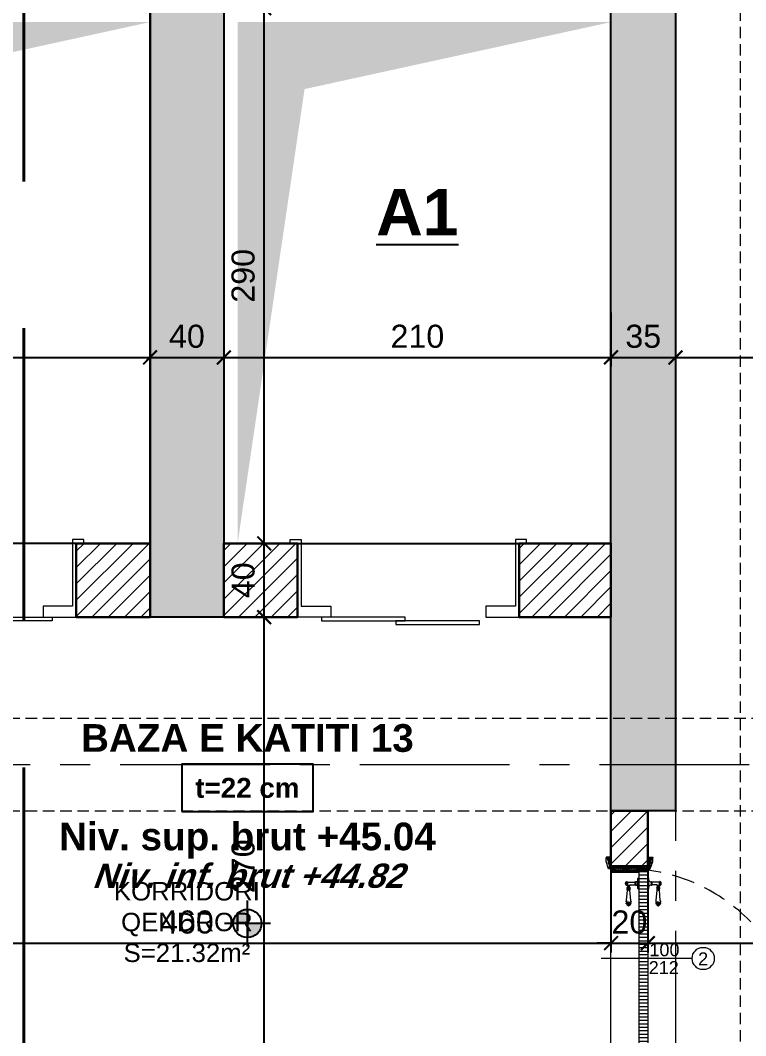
# Model space of a CAD drawing. Header units: centimetres. Extents: x 99002 to 104403, y -55119 to -48358.
# Drawn here: x 100804 to 101197, y -51419 to -50869 of the extents above; entities that cross this region are included whole.
import ezdxf
from ezdxf.enums import TextEntityAlignment as Align

# ---------------------------------------------------------------- set-up
doc = ezdxf.new("R2010")
doc.units = ezdxf.units.CM
doc.header["$LTSCALE"] = 50
doc.header["$MEASUREMENT"] = 0
for name, pattern in [('AXES', [2, 1.25, -0.25, 0.25, -0.25]), ('CACHE', [0.375, 0.25, -0.125]), ('CONTINU', [0]), ('DASHED2', [9.525, 6.35, -3.175])]:
    doc.linetypes.add(name, pattern=pattern)
doc.layers.get('0').update_dxf_attribs({"color": 8})
for name, color, linetype in [('AXES', 10, 'AXES'), ('BETON COUPE', 3, 'CONTINU'), ('BETON TRAME', 252, 'Continuous'), ('BORD', 5, 'Continuous'), ('COTE 50ème', 1, 'Continuous'), ('NIVEAU', 170, 'Continuous'), ('OMBRE', 253, 'Continuous'), ('TEXTE', 7, 'Continuous')]:
    doc.layers.add(name, color=color, linetype=linetype)
for name, color, linetype, lineweight in [('BETON CACHE', 4, 'CACHE', 5), ('BETON SUP TRAME', 4, 'CACHE', 5), ('CONSOLE ISOL.', 214, 'Continuous', 15), ('door', 44, 'Continuous', 5), ('MACONNERIE COUPE', 7, 'Continuous', 30), ('MACONNERIE HACHURE', 253, 'Continuous', 13)]:
    doc.layers.add(name, color=color, linetype=linetype, lineweight=lineweight)
doc.layers.add('DEMOL', color=7, linetype='Continuous', lineweight=60, true_color=0xb38600)
doc.layers.add('HORS GEL COTE', color=7, linetype='Continuous', lineweight=13, true_color=0x00661a)
doc.styles.add('Arial', font='arialbd.ttf', dxfattribs={"height": 12.5})
doc.styles.add('GENERATED_STYLE_1', font='arial.ttf')
doc.styles.add('RS_TEXT_1.50', font='arial.ttf', dxfattribs={"height": 12.5})
doc.styles.add('RS_TXT_50', font='arial.ttf', dxfattribs={"height": 12.5})
doc.styles.add('style2', font='arialbd.ttf', dxfattribs={"height": 20})
doc.dimstyles.new('RS_50CM_LINEAIRE', dxfattribs={"dimscale": 5, "dimtxt": 12.5, "dimasz": 1.5, "dimexe": 1, "dimexo": 2.5, "dimgap": 1, "dimtad": 1, "dimdec": 1, "dimrnd": 0.5, "dimdsep": 46, "dimtxsty": 'RS_TXT_50', "dimblk1": 'ARCHTICK', "dimblk2": 'ARCHTICK', "dimsah": 1, "dimcen": 2.5, "dimdle": 1, "dimclrt": 4, "dimadec": 0, "dimazin": 2, "dimtfac": 1, "dimtdec": 1, "dimtix": 1, "dimtmove": 2, "dimatfit": 3, "dimfxl": 1, "dimtolj": 1, "dimtzin": 0, "dimarcsym": 0})

# ---------------------------------------------------------------- blocks, each defined once
blk = doc.blocks.new('A$Cb79da119')
at = {"layer": 'AXES', "lineweight": 5, "ltscale": 1.3}
for p, q in [((35, 1580), (35, -1344.97)), ((3195, -410), (-1985, -410))]:
    blk.add_line(p, q, dxfattribs=at)
blk = doc.blocks.new('NIVEAU')
for p, q in [((0, 7.65), (0, -7.65)), ((7.65, 0), (-7.65, 0))]:
    blk.add_line(p, q)
at = {"const_width": 7.65}
for points in [[(0, 3.825, 0.4142136), (-3.825, 0)], [(0, -3.825, 0.4142136), (3.825, 0)]]:
    blk.add_lwpolyline(points, format="xyb", dxfattribs=at)
blk.add_circle((0, 0), 7.65)
blk = doc.blocks.new('_ArchTick')
at = {"color": 0, "linetype": 'ByBlock', "const_width": 0.15}
blk.add_lwpolyline([(-0.5, -0.5), (0.5, 0.5)], dxfattribs=at)
blk = doc.blocks.new('*D973')
at = {"layer": 'COTE 50ème', "color": 0, "lineweight": -2, "ltscale": 0.5, "transparency": 16777216}
for p, q in [((100664.34, -51030.07), (100664.34, -51056.59)), ((100874.34, -51038.13), (100874.34, -51056.59)), ((100659.34, -51051.59), (100879.34, -51051.59))]:
    blk.add_line(p, q, dxfattribs=at)
at = {"layer": 'Defpoints', "color": 0, "ltscale": 0.5, "transparency": 16777216}
for p in [(100664.34, -51017.57), (100874.34, -51025.63), (100874.34, -51051.59)]:
    blk.add_point(p, dxfattribs=at)
at = {"layer": 'COTE 50ème', "color": 0, "lineweight": -2, "ltscale": 0.5, "transparency": 16777216, "xscale": 7.5, "yscale": 7.5, "zscale": 7.5, "rotation": 180}
blk.add_blockref('_ArchTick', (100664.34, -51051.59), dxfattribs=at)
at = {"layer": 'COTE 50ème', "color": 0, "lineweight": -2, "ltscale": 0.5, "transparency": 16777216, "xscale": 7.5, "yscale": 7.5, "zscale": 7.5}
blk.add_blockref('_ArchTick', (100874.34, -51051.59), dxfattribs=at)
at = {"layer": 'COTE 50ème', "color": 4, "ltscale": 0.5, "transparency": 16777216, "insert": (100769.34, -51040.2), "char_height": 12.5, "attachment_point": 5, "style": 'RS_TXT_50'}
blk.add_mtext('\\A1;210', dxfattribs=at)
blk = doc.blocks.new('*D974')
at = {"layer": 'COTE 50ème', "color": 0, "lineweight": -2, "ltscale": 0.5, "transparency": 16777216}
for p, q in [((100874.34, -51038.13), (100874.34, -51056.59)), ((100914.34, -51038.13), (100914.34, -51056.59)), ((100869.34, -51051.59), (100919.34, -51051.59))]:
    blk.add_line(p, q, dxfattribs=at)
at = {"layer": 'Defpoints', "color": 0, "ltscale": 0.5, "transparency": 16777216}
for p in [(100874.34, -51025.63), (100914.34, -51025.63), (100914.34, -51051.59)]:
    blk.add_point(p, dxfattribs=at)
at = {"layer": 'COTE 50ème', "color": 0, "lineweight": -2, "ltscale": 0.5, "transparency": 16777216, "xscale": 7.5, "yscale": 7.5, "zscale": 7.5, "rotation": 180}
blk.add_blockref('_ArchTick', (100874.34, -51051.59), dxfattribs=at)
at = {"layer": 'COTE 50ème', "color": 0, "lineweight": -2, "ltscale": 0.5, "transparency": 16777216, "xscale": 7.5, "yscale": 7.5, "zscale": 7.5}
blk.add_blockref('_ArchTick', (100914.34, -51051.59), dxfattribs=at)
at = {"layer": 'COTE 50ème', "color": 4, "ltscale": 0.5, "transparency": 16777216, "insert": (100894.34, -51040.2), "char_height": 12.5, "attachment_point": 5, "style": 'RS_TXT_50'}
blk.add_mtext('\\A1;40', dxfattribs=at)
blk = doc.blocks.new('*D975')
at = {"layer": 'COTE 50ème', "color": 0, "lineweight": -2, "ltscale": 0.5, "transparency": 16777216}
for p, q in [((101124.34, -51027.18), (101124.34, -51056.59)), ((100914.34, -51038.13), (100914.34, -51056.59)), ((100909.34, -51051.59), (101129.34, -51051.59))]:
    blk.add_line(p, q, dxfattribs=at)
at = {"layer": 'Defpoints', "color": 0, "ltscale": 0.5, "transparency": 16777216}
for p in [(101124.34, -51014.68), (100914.34, -51025.63), (101124.34, -51051.59)]:
    blk.add_point(p, dxfattribs=at)
at = {"layer": 'COTE 50ème', "color": 0, "lineweight": -2, "ltscale": 0.5, "transparency": 16777216, "xscale": 7.5, "yscale": 7.5, "zscale": 7.5, "rotation": 180}
blk.add_blockref('_ArchTick', (100914.34, -51051.59), dxfattribs=at)
at = {"layer": 'COTE 50ème', "color": 0, "lineweight": -2, "ltscale": 0.5, "transparency": 16777216, "xscale": 7.5, "yscale": 7.5, "zscale": 7.5}
blk.add_blockref('_ArchTick', (101124.34, -51051.59), dxfattribs=at)
at = {"layer": 'COTE 50ème', "color": 4, "ltscale": 0.5, "transparency": 16777216, "insert": (101019.34, -51040.2), "char_height": 12.5, "attachment_point": 5, "style": 'RS_TXT_50'}
blk.add_mtext('\\A1;210', dxfattribs=at)
blk = doc.blocks.new('*D976')
at = {"layer": 'COTE 50ème', "color": 0, "lineweight": -2, "ltscale": 0.5, "transparency": 16777216}
for p, q in [((101124.34, -51027.18), (101124.34, -51056.59)), ((101159.34, -51027.18), (101159.34, -51056.59)), ((101119.34, -51051.59), (101164.34, -51051.59))]:
    blk.add_line(p, q, dxfattribs=at)
at = {"layer": 'Defpoints', "color": 0, "ltscale": 0.5, "transparency": 16777216}
for p in [(101124.34, -51014.68), (101159.34, -51014.68), (101159.34, -51051.59)]:
    blk.add_point(p, dxfattribs=at)
at = {"layer": 'COTE 50ème', "color": 0, "lineweight": -2, "ltscale": 0.5, "transparency": 16777216, "xscale": 7.5, "yscale": 7.5, "zscale": 7.5, "rotation": 180}
blk.add_blockref('_ArchTick', (101124.34, -51051.59), dxfattribs=at)
at = {"layer": 'COTE 50ème', "color": 0, "lineweight": -2, "ltscale": 0.5, "transparency": 16777216, "xscale": 7.5, "yscale": 7.5, "zscale": 7.5}
blk.add_blockref('_ArchTick', (101159.34, -51051.59), dxfattribs=at)
at = {"layer": 'COTE 50ème', "color": 4, "ltscale": 0.5, "transparency": 16777216, "insert": (101141.84, -51040.2), "char_height": 12.5, "attachment_point": 5, "style": 'RS_TXT_50'}
blk.add_mtext('\\A1;35', dxfattribs=at)
blk = doc.blocks.new('*D977')
at = {"layer": 'COTE 50ème', "color": 0, "lineweight": -2, "ltscale": 0.5, "transparency": 16777216}
for p, q in [((101159.34, -51027.18), (101159.34, -51056.59)), ((101289.34, -51035.81), (101289.34, -51056.59)), ((101154.34, -51051.59), (101294.34, -51051.59))]:
    blk.add_line(p, q, dxfattribs=at)
at = {"layer": 'Defpoints', "color": 0, "ltscale": 0.5, "transparency": 16777216}
for p in [(101159.34, -51014.68), (101289.34, -51023.31), (101289.34, -51051.59)]:
    blk.add_point(p, dxfattribs=at)
at = {"layer": 'COTE 50ème', "color": 0, "lineweight": -2, "ltscale": 0.5, "transparency": 16777216, "xscale": 7.5, "yscale": 7.5, "zscale": 7.5, "rotation": 180}
blk.add_blockref('_ArchTick', (101159.34, -51051.59), dxfattribs=at)
at = {"layer": 'COTE 50ème', "color": 0, "lineweight": -2, "ltscale": 0.5, "transparency": 16777216, "xscale": 7.5, "yscale": 7.5, "zscale": 7.5}
blk.add_blockref('_ArchTick', (101289.34, -51051.59), dxfattribs=at)
at = {"layer": 'COTE 50ème', "color": 4, "ltscale": 0.5, "transparency": 16777216, "insert": (101224.34, -51040.2), "char_height": 12.5, "attachment_point": 5, "style": 'RS_TXT_50'}
blk.add_mtext('\\A1;130', dxfattribs=at)
blk = doc.blocks.new('*D990')
at = {"layer": 'COTE 50ème', "color": 0, "lineweight": -2, "ltscale": 0.5, "transparency": 16777216}
for p, q in [((100664.34, -51324.86), (100664.34, -51374.04)), ((101124.34, -51324.86), (101124.34, -51374.04)), ((100659.34, -51369.04), (101129.34, -51369.04))]:
    blk.add_line(p, q, dxfattribs=at)
at = {"layer": 'Defpoints', "color": 0, "ltscale": 0.5, "transparency": 16777216}
for p in [(100664.34, -51312.36), (101124.34, -51312.36), (101124.34, -51369.04)]:
    blk.add_point(p, dxfattribs=at)
at = {"layer": 'COTE 50ème', "color": 0, "lineweight": -2, "ltscale": 0.5, "transparency": 16777216, "xscale": 7.5, "yscale": 7.5, "zscale": 7.5, "rotation": 180}
blk.add_blockref('_ArchTick', (100664.34, -51369.04), dxfattribs=at)
at = {"layer": 'COTE 50ème', "color": 0, "lineweight": -2, "ltscale": 0.5, "transparency": 16777216, "xscale": 7.5, "yscale": 7.5, "zscale": 7.5}
blk.add_blockref('_ArchTick', (101124.34, -51369.04), dxfattribs=at)
at = {"layer": 'COTE 50ème', "color": 4, "ltscale": 0.5, "transparency": 16777216, "insert": (100894.34, -51357.66), "char_height": 12.5, "attachment_point": 5, "style": 'RS_TXT_50'}
blk.add_mtext('\\A1;460', dxfattribs=at)
blk = doc.blocks.new('*D991')
at = {"layer": 'COTE 50ème', "color": 0, "lineweight": -2, "ltscale": 0.5, "transparency": 16777216}
for p, q in [((101124.34, -51324.86), (101124.34, -51374.04)), ((101144.34, -51324.86), (101144.34, -51374.04)), ((101124.34, -51369.04), (101116.84, -51369.04)), ((101124.34, -51369.04), (101144.34, -51369.04)), ((101144.34, -51369.04), (101151.84, -51369.04))]:
    blk.add_line(p, q, dxfattribs=at)
at = {"layer": 'Defpoints', "color": 0, "ltscale": 0.5, "transparency": 16777216}
for p in [(101124.34, -51312.36), (101144.34, -51312.36), (101144.34, -51369.04)]:
    blk.add_point(p, dxfattribs=at)
at = {"layer": 'COTE 50ème', "color": 0, "lineweight": -2, "ltscale": 0.5, "transparency": 16777216, "xscale": 7.5, "yscale": 7.5, "zscale": 7.5}
blk.add_blockref('_ArchTick', (101124.34, -51369.04), dxfattribs=at)
at = {"layer": 'COTE 50ème', "color": 0, "lineweight": -2, "ltscale": 0.5, "transparency": 16777216, "xscale": 7.5, "yscale": 7.5, "zscale": 7.5, "rotation": 180}
blk.add_blockref('_ArchTick', (101144.34, -51369.04), dxfattribs=at)
at = {"layer": 'COTE 50ème', "color": 4, "ltscale": 0.5, "transparency": 16777216, "insert": (101134.34, -51357.66), "char_height": 12.5, "attachment_point": 5, "style": 'RS_TXT_50'}
blk.add_mtext('\\A1;20', dxfattribs=at)
blk = doc.blocks.new('*D992')
at = {"layer": 'COTE 50ème', "color": 0, "lineweight": -2, "ltscale": 0.5, "transparency": 16777216}
for p, q in [((101144.34, -51324.86), (101144.34, -51374.04)), ((101289.34, -51329.86), (101289.34, -51374.04)), ((101139.34, -51369.04), (101294.34, -51369.04))]:
    blk.add_line(p, q, dxfattribs=at)
at = {"layer": 'Defpoints', "color": 0, "ltscale": 0.5, "transparency": 16777216}
for p in [(101144.34, -51312.36), (101289.34, -51317.36), (101289.34, -51369.04)]:
    blk.add_point(p, dxfattribs=at)
at = {"layer": 'COTE 50ème', "color": 0, "lineweight": -2, "ltscale": 0.5, "transparency": 16777216, "xscale": 7.5, "yscale": 7.5, "zscale": 7.5, "rotation": 180}
blk.add_blockref('_ArchTick', (101144.34, -51369.04), dxfattribs=at)
at = {"layer": 'COTE 50ème', "color": 0, "lineweight": -2, "ltscale": 0.5, "transparency": 16777216, "xscale": 7.5, "yscale": 7.5, "zscale": 7.5}
blk.add_blockref('_ArchTick', (101289.34, -51369.04), dxfattribs=at)
at = {"layer": 'COTE 50ème', "color": 4, "ltscale": 0.5, "transparency": 16777216, "insert": (101216.84, -51357.66), "char_height": 12.5, "attachment_point": 5, "style": 'RS_TXT_50'}
blk.add_mtext('\\A1;145', dxfattribs=at)
blk = doc.blocks.new('door900')
at = {"color": 0}
for p, q in [((-9.3, 67.7), (9.3, 67.7)), ((9.3, 65.2), (-9.3, 65.2)), ((-6.8, 71.5), (-6.8, 70.2)), ((-5.5, 71.5), (-6.8, 71.5)), ((-6.8, 70.2), (6.8, 70.2)), ((-6.8, 62.7), (-6.8, 24)), ((-6.8, 62.7), (6.8, 62.7)), ((-5.5, 71.5), (5.5, 71.5)), ((5.5, 71.5), (6.8, 71.5)), ((6.8, 71.5), (6.8, 70.2)), ((8.7, 62.7), (6.8, 62.7)), ((10.5, 56.8), (10.5, 62.5)), ((10.5, 56.8), (10.5, 51.1)), ((12.7, 56.8), (12.7, 62.5)), ((12.7, 56.8), (12.7, 51.1)), ((22.5, 63.8), (22.5, 49.8)), ((26.5, 56.8), (26.5, 63.8)), ((26.5, 63.8), (29.1, 63.8)), ((26.5, 63.8), (29.1, 63.8)), ((26.5, 56.8), (26.5, 49.8)), ((29.1, 63.8), (29.1, 62.8)), ((29.1, 62.8), (29.1, 56.8)), ((29.1, 50.8), (29.1, 56.8)), ((31.1, 62.8), (31.1, 56.8)), ((31.1, 50.8), (31.1, 56.8)), ((34.1, 56.8), (34.1, 62.8)), ((34.1, 62.8), (34.1, 56.8)), ((34.1, 50.8), (34.1, 56.8)), ((34.1, 56.8), (34.1, 50.8)), ((92.8, 68.1), (36.2, 62.8)), ((36.2, 56.8), (36.2, 62.8)), ((36.2, 56.8), (36.2, 50.8)), ((101.2, 67.3), (103.2, 68)), ((101.2, 56.8), (101.2, 67.3)), ((101.2, 56.8), (101.2, 46.3)), ((103.2, 68), (103.2, 67.7)), ((103.2, 56.8), (103.2, 68)), ((103.2, 56.8), (103.2, 46.3)), ((106.5, 68), (105.5, 67.3)), ((105.5, 56.8), (105.5, 67.3)), ((105.5, 56.8), (105.5, 46.3)), ((106.5, 56.8), (106.5, 68)), ((106.5, 56.8), (106.5, 45.7)), ((110.7, 68), (111.8, 67.3)), ((110.7, 56.8), (110.7, 68)), ((110.7, 56.8), (110.7, 45.7)), ((111.8, 56.8), (111.8, 67.3)), ((111.8, 66.2), (113.3, 66.2)), ((111.8, 56.8), (111.8, 46.3)), ((113.3, 56.8), (113.3, 66.2)), ((113.3, 56.8), (113.3, 47.5)), ((120.5, 56.8), (120.5, 58.6)), ((120.5, 56.8), (120.5, 55)), ((-30, 3), (-30, 0)), ((30, 0), (-30, 0)), ((27, 6), (-27, 6)), ((-8.3, 22.3), (8.3, 22.3)), ((-8.3, 18.3), (8.3, 18.3)), ((6.8, 49.1), (6.8, 24)), ((8.7, 50.9), (8.7, 50.9)), ((26.5, 49.8), (29.1, 49.8)), ((26.5, 49.8), (29.1, 49.8)), ((29.1, 50.8), (29.1, 49.8)), ((29.1, 49.8), (29.1, 49.8)), ((30, 3), (30, 0)), ((92.8, 45.5), (36.2, 50.8)), ((101.2, 46.3), (103.2, 45.7)), ((103.2, 45.9), (103.2, 45.7)), ((106.5, 45.7), (105.5, 46.3)), ((110.7, 45.7), (111.8, 46.3)), ((111.8, 47.5), (113.3, 47.5))]:
    blk.add_line(p, q, dxfattribs=at)
for centre, radius, start, end in [((-9.3, 66.5), 1.25, 90, 270), ((-6.8, 67.7), 2.51, 90.115, 179.885), ((-6.8, 65.2), 2.51, 180.115, 269.885), ((0, 64), 9.29, 53.4104, 126.5896), ((6.8, 67.7), 2.51, 0.115, 89.885), ((6.8, 65.2), 2.51, 270.115, 359.885), ((8.6, 64.9), 2.15, 272.7029, 297.6142), ((9.3, 66.5), 1.25, 270, 90), ((10, 62.5), 0.561, 3.7097, 127.9634), ((11.6, 62.5), 1.1, 0.0106, 179.9894), ((16.7, 70.5), 8.83, 243.5466, 311.3694), ((24.5, 63.7), 2.01, 4.1469, 175.8531), ((30.1, 62.8), 1.03, 0, 180.0014), ((32.6, 62.8), 1.48, 0, 180), ((35.2, 62.8), 1.03, 0, 180), ((32.6, 62.8), 1.48, 1.563306237032948e-10, 2.08440831604393e-10), ((93.1, 72.5), 4.4, 266.3976, 315.6468), ((98.3, 67.4), 2.89, 358.3861, 135.6468), ((104.3, 67.6), 1.15, 170.914, 348.1019), ((108.6, 68), 2.1, 0, 180), ((115.5, 62.5), 2.84, 13.4568, 140.4953), ((127.9, 65.2), 9.88, 191.9991, 221.6757), ((127.9, 48.5), 9.88, 138.3243, 168.0009), ((120.5, 56.8), 1.79, 0, 90), ((120.5, 56.8), 1.79, 270, 0), ((-27, 3), 3, 90, 180), ((-6.8, 6), 6, 130.5908, 180), ((-16.6, 16.6), 8.41, 314.3689, 12.0705), ((-8.3, 20.3), 2, 90, 270), ((-8.5, 24), 1.71, 275.059, 359.7825), ((8.7, 49), 1.91, 88.7426, 178.1515), ((8.5, 24), 1.71, 180.2175, 264.941), ((16.6, 16.6), 8.41, 167.9295, 225.6311), ((8.3, 20.3), 2, 270, 90), ((8.6, 48.8), 2.15, 62.3858, 87.2971), ((10, 51.1), 0.561, 232.0366, 356.2903), ((11.6, 51.1), 1.1, 180.0106, 359.9894), ((6.8, 6), 6, 0, 49.4092), ((16.7, 43.2), 8.83, 48.6306, 116.4534), ((24.5, 50), 2.01, 184.1469, 355.8531), ((27, 3), 3, 0, 90), ((30.1, 50.8), 1.03, 179.9972, 0), ((32.6, 50.8), 1.48, 180, 0), ((35.2, 50.8), 1.03, 180, 0), ((93.1, 41.1), 4.4, 44.3532, 93.6024), ((98.3, 46.2), 2.89, 224.3532, 1.6139), ((104.3, 46.1), 1.15, 11.8981, 189.086), ((108.6, 45.7), 2.1, 180, 0), ((115.5, 51.2), 2.84, 219.5047, 346.5432)]:
    blk.add_arc(centre, radius, start, end, dxfattribs=at)
blk = doc.blocks.new('*D1123')
at = {"layer": 'COTE 50ème', "color": 0, "lineweight": -2, "ltscale": 0.5, "transparency": 16777216}
for p, q in [((100936.24, -51467.36), (100936.24, -51187.36)), ((100926.94, -51192.36), (100941.24, -51192.36)), ((100926.94, -51462.36), (100941.24, -51462.36))]:
    blk.add_line(p, q, dxfattribs=at)
at = {"layer": 'Defpoints', "color": 0, "ltscale": 0.5, "transparency": 16777216}
for p in [(100914.44, -51192.36), (100936.24, -51192.36), (100914.44, -51462.36)]:
    blk.add_point(p, dxfattribs=at)
at = {"layer": 'COTE 50ème', "color": 0, "lineweight": -2, "ltscale": 0.5, "transparency": 16777216, "xscale": 7.5, "yscale": 7.5, "zscale": 7.5}
for p, rotation in [((100936.24, -51192.36), 90), ((100936.24, -51462.36), 270)]:
    blk.add_blockref('_ArchTick', p, dxfattribs=dict(at, rotation=rotation))
at = {"layer": 'COTE 50ème', "color": 4, "ltscale": 0.5, "transparency": 16777216, "insert": (100924.86, -51327.36), "char_height": 12.5, "attachment_point": 5, "rotation": 90, "style": 'RS_TXT_50'}
blk.add_mtext('\\A1;270', dxfattribs=at)
blk = doc.blocks.new('*D1124')
at = {"layer": 'COTE 50ème', "color": 0, "lineweight": -2, "ltscale": 0.5, "transparency": 16777216}
for p, q in [((100936.24, -51197.36), (100936.24, -51147.36)), ((100926.84, -51152.36), (100941.24, -51152.36)), ((100926.94, -51192.36), (100941.24, -51192.36))]:
    blk.add_line(p, q, dxfattribs=at)
at = {"layer": 'Defpoints', "color": 0, "ltscale": 0.5, "transparency": 16777216}
for p in [(100914.34, -51152.36), (100936.24, -51152.36), (100914.44, -51192.36)]:
    blk.add_point(p, dxfattribs=at)
at = {"layer": 'COTE 50ème', "color": 0, "lineweight": -2, "ltscale": 0.5, "transparency": 16777216, "xscale": 7.5, "yscale": 7.5, "zscale": 7.5}
for p, rotation in [((100936.24, -51152.36), 90), ((100936.24, -51192.36), 270)]:
    blk.add_blockref('_ArchTick', p, dxfattribs=dict(at, rotation=rotation))
at = {"layer": 'COTE 50ème', "color": 4, "ltscale": 0.5, "transparency": 16777216, "insert": (100924.86, -51172.36), "char_height": 12.5, "attachment_point": 5, "rotation": 90, "style": 'RS_TXT_50'}
blk.add_mtext('\\A1;40', dxfattribs=at)
blk = doc.blocks.new('*D1125')
at = {"layer": 'COTE 50ème', "color": 0, "lineweight": -2, "ltscale": 0.5, "transparency": 16777216}
for p, q in [((100936.24, -51157.36), (100936.24, -50857.36)), ((100928.58, -50862.36), (100941.24, -50862.36)), ((100926.84, -51152.36), (100941.24, -51152.36))]:
    blk.add_line(p, q, dxfattribs=at)
at = {"layer": 'Defpoints', "color": 0, "ltscale": 0.5, "transparency": 16777216}
for p in [(100916.08, -50862.36), (100936.24, -50862.36), (100914.34, -51152.36)]:
    blk.add_point(p, dxfattribs=at)
at = {"layer": 'COTE 50ème', "color": 0, "lineweight": -2, "ltscale": 0.5, "transparency": 16777216, "xscale": 7.5, "yscale": 7.5, "zscale": 7.5}
for p, rotation in [((100936.24, -50862.36), 90), ((100936.24, -51152.36), 270)]:
    blk.add_blockref('_ArchTick', p, dxfattribs=dict(at, rotation=rotation))
at = {"layer": 'COTE 50ème', "color": 4, "ltscale": 0.5, "transparency": 16777216, "insert": (100924.86, -51007.36), "char_height": 12.5, "attachment_point": 5, "rotation": 90, "style": 'RS_TXT_50'}
blk.add_mtext('\\A1;290', dxfattribs=at)

msp = doc.modelspace()

# ---------------------------------------------------------------- hatches: boundary and pattern name
at = {"layer": 'BETON TRAME', "transparency": 33554559}
h = msp.add_hatch(color=256, dxfattribs=at)
h.dxf.hatch_style = 1
h.paths.add_polyline_path([(100664.34, -51297.36), (100629.34, -51297.36), (100629.34, -50647.36), (100664.34, -50647.36), (100664.34, -50822.36), (101124.34, -50822.36), (101124.34, -50647.36), (101159.34, -50647.36), (101159.34, -51297.36), (101124.34, -51297.36), (101124.34, -50862.36), (100914.34, -50862.36), (100914.34, -51192.36), (100874.34, -51192.36), (100874.34, -50862.36), (100664.34, -50862.36)])
h.paths.add_polyline_path([(101859.34, -50647.36), (101859.34, -50697.36), (101994.34, -50697.36), (101994.34, -50647.36)])
h.paths.add_polyline_path([(99794.34, -50647.36), (99794.34, -50697.36), (99929.34, -50697.36), (99929.34, -50647.36)])
h.paths.add_polyline_path([(99794.34, -51247.36), (99794.34, -51297.36), (99929.34, -51297.36), (99929.34, -51247.36)])
h.paths.add_polyline_path([(101859.34, -51247.36), (101859.34, -51297.36), (101994.34, -51297.36), (101994.34, -51247.36)])
h.paths.add_polyline_path([(101859.34, -51987.36), (101859.34, -52037.36), (101994.34, -52037.36), (101994.34, -51987.36)])
h.paths.add_polyline_path([(99929.34, -52037.36), (99929.34, -51987.36), (99794.34, -51987.36), (99794.34, -52037.36)])
h.paths.add_polyline_path([(100624.34, -51987.36), (100624.34, -52037.36), (100734.34, -52037.36), (100734.34, -51987.36)])
h.paths.add_polyline_path([(101054.34, -51987.36), (101054.34, -52037.36), (101164.34, -52037.36), (101164.34, -51987.36)])
h.paths.add_polyline_path([(101029.34, -52037.36), (101054.34, -52037.36), (101054.34, -51532.36), (101029.34, -51532.36)])
h.paths.add_polyline_path([(100734.34, -52037.36), (100759.34, -52037.36), (100759.34, -51532.36), (100734.34, -51532.36)])
h.paths.add_polyline_path([(99924.34, -50332.36), (99924.34, -50357.36), (99794.34, -50357.36), (99794.34, -50332.36)])
h.paths.add_polyline_path([(100289.34, -50332.36), (100289.34, -50357.36), (100216.34, -50357.36), (100216.34, -50332.36)])
h.paths.add_polyline_path([(100589.34, -50332.36), (100589.34, -50357.36), (100459.34, -50357.36), (100459.34, -50332.36)])
h.paths.add_polyline_path([(101199.34, -50332.36), (101199.34, -50357.36), (101329.34, -50357.36), (101329.34, -50332.36)])
h.paths.add_polyline_path([(101499.34, -50332.36), (101499.34, -50357.36), (101572.34, -50357.36), (101572.34, -50332.36)])
h.paths.add_polyline_path([(101864.34, -50332.36), (101864.34, -50357.36), (101994.34, -50357.36), (101994.34, -50332.36)])
h.paths.add_polyline_path([(100564.34, -49972.36), (100664.34, -49972.36), (100664.34, -50022.36), (100564.34, -50022.36)])
h.paths.add_polyline_path([(101224.34, -49972.36), (101124.34, -49972.36), (101124.34, -50022.36), (101224.34, -50022.36)])
at = {"layer": 'door'}
h = msp.add_hatch(dxfattribs=at)
h.set_pattern_fill('ANSI31', color=256, scale=5, angle=990)
h.set_pattern_definition([(315, (55304.9703, 144477.2575), (0.4419417382, 0.4419417382), [])])
h.paths.add_polyline_path([(101124.34, -51327.36), (101124.34, -51330.51), (101139.52, -51330.51), (101139.52, -51329.25), (101144.34, -51329.25), (101144.34, -51327.36)])
edge = h.paths.add_edge_path()
edge.add_line((101122.46, -51323.61), (101122.46, -51324.03))
edge.add_line((101122.46, -51324.03), (101122.77, -51324.03))
edge.add_line((101122.77, -51324.03), (101122.77, -51325.79))
edge.add_line((101122.77, -51325.79), (101122.98, -51325.79))
edge.add_arc((101123.29, -51325.79), 0.314, 180, 270)
edge.add_line((101123.29, -51326.11), (101123.29, -51328.2))
edge.add_line((101123.29, -51328.2), (101123.5, -51328.2))
edge.add_arc((101123.82, -51328.2), 0.314, 180, 270)
edge.add_line((101123.82, -51328.51), (101123.82, -51328.72))
edge.add_line((101123.82, -51328.72), (101124.34, -51328.72))
edge.add_line((101124.34, -51328.72), (101124.34, -51322.36))
edge.add_line((101124.34, -51322.36), (101121.72, -51322.36))
edge.add_line((101121.72, -51322.36), (101121.72, -51322.77))
edge.add_line((101121.72, -51322.77), (101122.04, -51322.77))
edge.add_line((101122.04, -51322.77), (101122.04, -51323.19))
edge.add_arc((101122.04, -51323.61), 0.419, 0, 90, ccw=False)
edge = h.paths.add_edge_path()
edge.add_line((101146.23, -51323.61), (101146.23, -51324.03))
edge.add_line((101146.23, -51324.03), (101145.91, -51324.03))
edge.add_line((101145.91, -51324.03), (101145.91, -51325.79))
edge.add_line((101145.91, -51325.79), (101145.7, -51325.79))
edge.add_arc((101145.39, -51325.79), 0.314, 270, 360, ccw=False)
edge.add_line((101145.39, -51326.11), (101145.39, -51328.2))
edge.add_line((101145.39, -51328.2), (101145.18, -51328.2))
edge.add_arc((101144.87, -51328.2), 0.314, -90, 0, ccw=False)
edge.add_line((101144.87, -51328.51), (101144.87, -51328.72))
edge.add_line((101144.87, -51328.72), (101144.34, -51328.72))
edge.add_line((101144.34, -51328.72), (101144.34, -51322.36))
edge.add_line((101144.34, -51322.36), (101146.96, -51322.36))
edge.add_line((101146.96, -51322.36), (101146.96, -51322.77))
edge.add_line((101146.96, -51322.77), (101146.65, -51322.77))
edge.add_line((101146.65, -51322.77), (101146.65, -51323.19))
edge.add_arc((101146.65, -51323.61), 0.419, 90, 180)
h = msp.add_hatch(dxfattribs=at)
h.set_pattern_fill('ANSI31', color=256, scale=15, angle=495)
h.set_pattern_definition([(180, (99352.4027, -49031.4576), (-1e-15, -1.875), [])])
h.paths.add_polyline_path([(101139.58, -51425.27), (101139.58, -51329.46), (101144.29, -51329.46), (101144.29, -51425.27)])
at = {"layer": 'MACONNERIE HACHURE'}
h = msp.add_hatch(dxfattribs=at)
h.set_pattern_fill('ANSI31', color=256, scale=50, style=0)
h.set_pattern_definition([(45, (0, 5835.283), (-4.41941738, 4.41941738), [])])
h.paths.add_polyline_path([(101144.34, -51327.36), (101124.34, -51327.36), (101124.34, -51297.36), (101144.34, -51297.36)])
h.paths.add_polyline_path([(100644.34, -51327.36), (100664.34, -51327.36), (100664.34, -51297.36), (100644.34, -51297.36)])
h.paths.add_polyline_path([(101224.34, -50332.36), (101199.34, -50332.36), (101199.34, -50238.36), (101224.34, -50238.36)])
h.paths.add_polyline_path([(101224.34, -50357.36), (101199.34, -50357.36), (101199.34, -50513.36), (101147.34, -50513.36), (101147.34, -50535.36), (101159.34, -50535.36), (101159.34, -50525.36), (101284.34, -50525.36), (101284.34, -50513.36), (101224.34, -50513.36)])
h.paths.add_polyline_path([(100564.34, -50332.36), (100589.34, -50332.36), (100589.34, -50238.36), (100564.34, -50238.36)])
h.paths.add_polyline_path([(101329.34, -50332.36), (101499.34, -50332.36), (101499.34, -50357.36), (101329.34, -50357.36)])
h.paths.add_polyline_path([(101624.34, -49932.36), (101524.34, -49932.36), (101524.34, -49907.36), (101624.34, -49907.36)])
h.paths.add_polyline_path([(101284.34, -49932.36), (101344.34, -49932.36), (101344.34, -49907.36), (101259.34, -49907.36), (101259.34, -49972.36), (101224.34, -49972.36), (101224.34, -49997.36), (101284.34, -49997.36)])
h.paths.add_polyline_path([(101964.34, -50062.36), (101964.34, -49997.36), (101859.34, -49997.36), (101859.34, -49932.36), (101804.34, -49932.36), (101804.34, -49907.36), (101884.34, -49907.36), (101884.34, -49972.36), (101994.34, -49972.36), (101994.34, -50037.36), (102012.19, -50037.36), (102012.19, -50062.36)])
h.paths.add_polyline_path([(101994.34, -50332.36), (101969.34, -50332.36), (101969.34, -50299.36), (101994.34, -50299.36)])
h.paths.add_polyline_path([(100164.34, -49932.36), (100264.34, -49932.36), (100264.34, -49907.36), (100164.34, -49907.36)])
h.paths.add_polyline_path([(100504.34, -49932.36), (100444.34, -49932.36), (100444.34, -49907.36), (100529.34, -49907.36), (100529.34, -49972.36), (100564.34, -49972.36), (100564.34, -49997.36), (100504.34, -49997.36)])
h.paths.add_polyline_path([(99824.34, -50062.36), (99824.34, -49997.36), (99929.34, -49997.36), (99929.34, -49932.36), (99984.34, -49932.36), (99984.34, -49907.36), (99904.34, -49907.36), (99904.34, -49972.36), (99794.34, -49972.36), (99794.34, -50037.36), (99776.49, -50037.36), (99776.49, -50062.36)])
h.paths.add_polyline_path([(99794.34, -50332.36), (99819.34, -50332.36), (99819.34, -50299.36), (99794.34, -50299.36)])
h.paths.add_polyline_path([(100121.34, -50332.36), (100104.34, -50332.21), (100104.34, -50357.21), (100121.34, -50357.36)])
h.paths.add_polyline_path([(101667.34, -50332.36), (101684.34, -50332.21), (101684.34, -50357.21), (101667.34, -50357.36)])
h.paths.add_polyline_path([(101969.34, -50417.36), (101994.34, -50417.36), (101994.34, -50357.36), (101969.34, -50357.36)])
h.paths.add_polyline_path([(101499.34, -51305.36), (101509.34, -51305.36), (101509.34, -51317.36), (101469.34, -51317.36), (101469.34, -51305.36), (101479.34, -51305.36), (101479.34, -50987.36), (101309.34, -50987.36), (101309.34, -51305.36), (101387.35, -51305.36), (101387.35, -51317.36), (101289.34, -51317.36), (101289.34, -50957.36), (101859.34, -50957.36), (101859.34, -50912.36), (101884.34, -50912.36), (101884.34, -50962.36), (101994.34, -50962.36), (101994.34, -50982.36), (101884.34, -50982.36), (101884.34, -51032.36), (101859.34, -51032.36), (101859.34, -50987.36), (101499.34, -50987.36)])
h.paths.add_polyline_path([(100459.34, -50332.36), (100289.34, -50332.36), (100289.34, -50357.36), (100459.34, -50357.36)])
h.paths.add_polyline_path([(100164.34, -50363.36), (100164.34, -50358.36), (100216.34, -50358.36), (100216.34, -50357.36), (100221.34, -50357.36), (100221.34, -50363.36)])
h.paths.add_polyline_path([(100714.18, -51192.36), (100664.34, -51192.36), (100664.34, -51152.36), (100714.18, -51152.36)])
h.paths.add_polyline_path([(100874.34, -51192.36), (100834.34, -51192.36), (100834.34, -51152.36), (100874.34, -51152.36)])
h.paths.add_polyline_path([(100734.34, -51547.36), (100644.34, -51547.36), (100644.34, -51487.36), (100491.34, -51487.36), (100491.34, -51750.36), (100479.34, -51750.36), (100479.34, -51612.36), (100469.34, -51612.36), (100469.34, -51600.36), (100479.34, -51600.36), (100479.34, -51462.36), (100644.34, -51462.36), (100644.34, -51427.36), (100664.34, -51427.36), (100664.34, -51511.36), (100734.34, -51511.36), (100734.34, -51462.36), (100769.34, -51462.36), (100769.34, -51482.36), (100759.34, -51482.36), (100759.34, -51532.36), (100734.34, -51532.36), (100734.34, -51516.36), (100664.34, -51516.36), (100664.34, -51542.36), (100734.34, -51542.36)])
h.paths.add_polyline_path([(99929.34, -51940.47), (99904.34, -51940.47), (99904.34, -51987.36), (99929.34, -51987.36)])
h.paths.add_polyline_path([(100289.34, -51305.36), (100279.34, -51305.36), (100279.34, -51317.36), (100319.34, -51317.36), (100319.34, -51305.36), (100309.34, -51305.36), (100309.34, -50987.36), (100479.34, -50987.36), (100479.34, -51305.36), (100401.33, -51305.36), (100401.33, -51317.36), (100499.34, -51317.36), (100499.34, -50957.36), (99929.34, -50957.36), (99929.34, -50912.36), (99904.34, -50912.36), (99904.34, -50962.36), (99794.34, -50962.36), (99794.34, -50982.36), (99904.34, -50982.36), (99904.34, -51032.36), (99929.34, -51032.36), (99929.34, -50987.36), (100289.34, -50987.36)])
h.paths.add_polyline_path([(99819.34, -50417.36), (99794.34, -50417.36), (99794.34, -50357.36), (99819.34, -50357.36)])
h.paths.add_polyline_path([(100564.34, -50357.36), (100589.34, -50357.36), (100589.34, -50513.36), (100641.34, -50513.36), (100641.34, -50535.36), (100629.34, -50535.36), (100629.34, -50525.36), (100504.34, -50525.36), (100504.34, -50513.36), (100564.34, -50513.36)])
h.paths.add_polyline_path([(100589.34, -50162.36), (100589.34, -50142.36), (100639.34, -50142.36), (100639.34, -50022.36), (100664.34, -50022.36), (100664.34, -50137.36), (100681.84, -50137.36), (100681.84, -50162.36)])
h.paths.add_polyline_path([(99929.34, -51612.36), (99929.34, -51670.47), (99904.34, -51670.47), (99904.34, -51617.36), (99794.34, -51617.36), (99794.34, -51527.36), (99819.34, -51527.36), (99819.34, -51592.36), (100152.34, -51592.36), (100152.34, -51419.36), (100164.34, -51419.36), (100164.34, -51427.36), (100220.34, -51427.36), (100220.34, -51439.36), (100164.34, -51439.36), (100164.34, -51587.36), (100312.34, -51587.36), (100312.34, -51439.36), (100302.34, -51439.36), (100302.34, -51427.36), (100324.34, -51427.36), (100324.34, -51600.36), (100377.21, -51600.36), (100377.21, -51612.36)])
h.paths.add_polyline_path([(100164.34, -51285.36), (100164.34, -51305.36), (100187.34, -51305.36), (100187.34, -51317.36), (100164.34, -51317.36), (100164.34, -51327.36), (100152.34, -51327.36), (100152.34, -51297.36), (99929.34, -51297.36), (99929.34, -51285.36)])
h.paths.add_polyline_path([(100729.34, -50647.36), (100729.34, -50635.36), (100641.34, -50635.36), (100641.34, -50627.36), (100629.34, -50627.36), (100629.34, -50647.36)])
h.paths.add_polyline_path([(99819.34, -51297.36), (99794.34, -51297.36), (99794.34, -51347.36), (99819.34, -51347.36)])
h.paths.add_polyline_path([(99819.34, -50647.36), (99794.34, -50647.36), (99794.34, -50597.36), (99819.34, -50597.36)])
h.paths.add_polyline_path([(99929.34, -51247.36), (99904.34, -51247.36), (99904.34, -51192.47), (99929.34, -51192.47)], flags=17)
h.paths.add_polyline_path([(99929.34, -50697.36), (99904.34, -50697.36), (99904.34, -50752.25), (99929.34, -50752.25)])
h.paths.add_polyline_path([(101074.51, -51192.36), (101124.34, -51192.36), (101124.34, -51152.36), (101074.51, -51152.36)])
h.paths.add_polyline_path([(100914.34, -51192.36), (100954.34, -51192.36), (100954.34, -51152.36), (100914.34, -51152.36)])
h.paths.add_polyline_path([(100759.34, -52012.36), (100779.34, -52012.36), (100779.34, -52037.36), (100759.34, -52037.36)])
h.paths.add_polyline_path([(100444.34, -52012.36), (100444.34, -52037.36), (100624.34, -52037.36), (100624.34, -52012.36), (100491.34, -52012.36), (100491.34, -51842.36), (100479.34, -51842.36), (100479.34, -52012.36)])
h.paths.add_polyline_path([(101054.34, -51547.36), (101144.34, -51547.36), (101144.34, -51487.36), (101297.34, -51487.36), (101297.34, -51752.36), (101309.34, -51752.36), (101309.34, -51612.36), (101319.34, -51612.36), (101319.34, -51600.36), (101309.34, -51600.36), (101309.34, -51462.36), (101144.34, -51462.36), (101144.34, -51427.36), (101124.34, -51427.36), (101124.34, -51511.36), (101054.34, -51511.36), (101054.34, -51462.36), (100869.34, -51462.36), (100869.34, -51482.36), (101029.34, -51482.36), (101029.34, -51532.36), (101054.34, -51532.36), (101054.34, -51516.36), (101124.34, -51516.36), (101124.34, -51542.36), (101054.34, -51542.36)])
h.paths.add_polyline_path([(101859.34, -51940.47), (101884.34, -51940.47), (101884.34, -51987.36), (101859.34, -51987.36)])
h.paths.add_polyline_path([(100879.34, -50162.36), (100861.84, -50162.36), (100861.84, -50137.36), (100879.34, -50137.36), (100879.34, -49972.36), (100909.34, -49972.36), (100909.34, -50137.36), (100926.84, -50137.36), (100926.84, -50162.36), (100909.34, -50162.36), (100909.34, -50635.36), (100977.34, -50635.36), (100977.34, -50647.36), (100909.34, -50647.36), (100909.34, -50822.36), (100879.34, -50822.36), (100879.34, -50647.36), (100811.34, -50647.36), (100811.34, -50635.36), (100879.34, -50635.36)])
h.paths.add_polyline_path([(101199.34, -50162.36), (101199.34, -50142.36), (101149.34, -50142.36), (101149.34, -50022.36), (101124.34, -50022.36), (101124.34, -50137.36), (101106.84, -50137.36), (101106.84, -50162.36)])
h.paths.add_polyline_path([(99929.34, -52012.36), (99984.34, -52012.36), (99984.34, -52037.36), (99929.34, -52037.36)])
h.paths.add_polyline_path([(100164.34, -52012.36), (100164.34, -52037.36), (100264.34, -52037.36), (100264.34, -52012.36)])
h.paths.add_polyline_path([(100879.34, -52012.36), (101029.34, -52012.36), (101029.34, -52037.36), (100879.34, -52037.36)])
h.paths.add_polyline_path([(101164.34, -52012.36), (101297.34, -52012.36), (101297.34, -51842.36), (101309.34, -51842.36), (101309.34, -52012.36), (101859.34, -52012.36), (101859.34, -52037.36), (101164.34, -52037.36)])
h.paths.add_polyline_path([(101859.34, -51612.36), (101859.34, -51670.47), (101884.34, -51670.47), (101884.34, -51617.36), (101994.34, -51617.36), (101994.34, -51527.36), (101969.34, -51527.36), (101969.34, -51592.36), (101636.34, -51592.36), (101636.34, -51419.36), (101624.34, -51419.36), (101624.34, -51427.36), (101568.34, -51427.36), (101568.34, -51439.36), (101624.34, -51439.36), (101624.34, -51587.36), (101476.34, -51587.36), (101476.34, -51439.36), (101486.34, -51439.36), (101486.34, -51427.36), (101464.34, -51427.36), (101464.34, -51600.36), (101411.48, -51600.36), (101411.48, -51612.36)])
h.paths.add_polyline_path([(101624.34, -51285.36), (101624.34, -51305.36), (101601.34, -51305.36), (101601.34, -51317.36), (101624.34, -51317.36), (101624.34, -51327.36), (101636.34, -51327.36), (101636.34, -51297.36), (101859.34, -51297.36), (101859.34, -51285.36)])
h.paths.add_polyline_path([(101059.34, -50647.36), (101059.34, -50635.36), (101147.34, -50635.36), (101147.34, -50627.36), (101159.34, -50627.36), (101159.34, -50647.36)])
h.paths.add_polyline_path([(101969.34, -51297.36), (101994.34, -51297.36), (101994.34, -51347.36), (101969.34, -51347.36)])
h.paths.add_polyline_path([(101969.34, -50647.36), (101994.34, -50647.36), (101994.34, -50597.36), (101969.34, -50597.36)])
h.paths.add_polyline_path([(101859.34, -51247.36), (101884.34, -51247.36), (101884.34, -51192.47), (101859.34, -51192.47)], flags=17)
h.paths.add_polyline_path([(101859.34, -50697.36), (101884.34, -50697.36), (101884.34, -50752.25), (101859.34, -50752.25)])

# ---------------------------------------------------------------- linework, layer by layer
at = {"layer": 'BETON CACHE', "lineweight": 5, "ltscale": 0.5}
msp.add_lwpolyline([(101994.34, -51247.36), (99794.34, -51247.36), (99794.34, -51297.36), (101994.34, -51297.36)], close=True, dxfattribs=at)
at = {"layer": 'BETON COUPE'}
msp.add_lwpolyline([(100664.34, -51297.36), (100629.34, -51297.36), (100629.34, -50647.36), (100664.34, -50647.36), (100664.34, -50822.36), (101124.34, -50822.36), (101124.34, -50647.36), (101159.34, -50647.36), (101159.34, -51297.36), (101124.34, -51297.36), (101124.34, -50862.36), (100914.34, -50862.36), (100914.34, -51192.36), (100874.34, -51192.36), (100874.34, -50862.36), (100664.34, -50862.36)], close=True, dxfattribs=at)
at = {"layer": 'BETON SUP TRAME', "lineweight": 5, "ltscale": 0.5}
msp.add_lwpolyline([(101124.34, -49972.36), (101194.34, -49972.36), (101194.34, -52037.36), (101124.34, -52037.36)], close=True, dxfattribs=at)
at = {"layer": 'BORD'}
for points in [[(100874.34, -51152.36), (100664.34, -51152.36), (100664.34, -50862.36), (100874.34, -50862.36)], [(100914.34, -51152.36), (101124.34, -51152.36), (101124.34, -50862.36), (100914.34, -50862.36)]]:
    msp.add_lwpolyline(points, close=True, dxfattribs=at)
at = {"layer": 'CONSOLE ISOL.', "lineweight": 5, "ltscale": 0.5}
msp.add_lwpolyline([(101159.34, -50822.36), (100894.34, -50822.36), (100894.34, -49972.36), (101259.34, -49972.36), (101259.34, -49907.36), (101884.34, -49907.36), (101884.34, -49972.36), (101994.34, -49972.36), (101994.34, -50037.36), (102094.34, -50037.36), (102094.34, -50312.36), (101994.34, -50312.36), (101994.34, -51632.36), (102094.34, -51632.36), (102094.34, -51972.36), (101994.34, -51972.36), (101994.34, -52037.36), (101041.84, -52037.36), (101041.84, -51542.36), (101124.34, -51542.36), (101124.34, -51297.36), (101159.34, -51297.36)], close=True, dxfattribs=at)
at = {"layer": 'CONSOLE ISOL.'}
msp.add_lwpolyline([(101159.34, -50822.36), (100629.34, -50822.36), (100629.34, -51297.36), (100664.34, -51297.36), (100664.34, -51542.36), (100746.84, -51542.36), (100746.84, -52037.36), (101041.84, -52037.36), (101041.84, -51542.36), (101124.34, -51542.36), (101124.34, -51297.36), (101159.34, -51297.36)], close=True, dxfattribs=at)
at = {"layer": 'door'}
msp.add_line((101168.34, -51377.36), (101119.02, -51377.36), dxfattribs=at)
for points in [[(100834.34, -51192.36), (100834.34, -51152.36), (100838.34, -51152.36), (100838.34, -51150.36), (100832.34, -51150.36), (100832.34, -51186.36), (100816.34, -51186.36), (100816.34, -51192.36)], [(100954.34, -51192.36), (100954.34, -51152.36), (100950.34, -51152.36), (100950.34, -51150.36), (100956.34, -51150.36), (100956.34, -51186.36), (100972.34, -51186.36), (100972.34, -51192.36)], [(101056.51, -51186.36), (101056.51, -51192.36), (101074.51, -51192.36), (101074.51, -51152.36), (101078.51, -51152.36), (101078.51, -51150.36), (101072.51, -51150.36), (101072.51, -51186.36)], [(100821.34, -51194.36), (100776.01, -51194.36), (100776.01, -51192.36), (100821.34, -51192.36)], [(100967.34, -51194.36), (101012.68, -51194.36), (101012.68, -51192.36), (100967.34, -51192.36)], [(101007.68, -51196.36), (101053.01, -51196.36), (101053.01, -51194.36), (101007.68, -51194.36)]]:
    msp.add_lwpolyline(points, close=True, dxfattribs=at)
for points in [[(101122.46, -51323.61), (101122.46, -51324.03), (101122.77, -51324.03), (101122.77, -51325.79), (101122.98, -51325.79, 0.414214), (101123.29, -51326.11), (101123.29, -51328.2), (101123.5, -51328.2, 0.414214), (101123.82, -51328.51), (101123.82, -51328.72), (101124.34, -51328.72), (101124.34, -51322.36), (101121.72, -51322.36), (101121.72, -51322.77), (101122.04, -51322.77), (101122.04, -51323.19, -0.414214), (101122.46, -51323.61)], [(101146.23, -51323.61), (101146.23, -51324.03), (101145.91, -51324.03), (101145.91, -51325.79), (101145.7, -51325.79, -0.414214), (101145.39, -51326.11), (101145.39, -51328.2), (101145.18, -51328.2, -0.414214), (101144.87, -51328.51), (101144.87, -51328.72), (101144.34, -51328.72), (101144.34, -51322.36), (101146.96, -51322.36), (101146.96, -51322.77), (101146.65, -51322.77), (101146.65, -51323.19, 0.414214), (101146.23, -51323.61)]]:
    msp.add_lwpolyline(points, format="xyb", dxfattribs=at)
for points in [[(101123.82, -51328.72), (101123.08, -51328.72), (101121.72, -51324.87), (101121.72, -51322.77)], [(101144.87, -51328.72), (101145.6, -51328.72), (101146.96, -51324.87), (101146.96, -51322.77)], [(101124.34, -51327.36), (101124.34, -51330.51), (101139.52, -51330.51), (101139.52, -51329.25), (101144.34, -51329.25), (101144.34, -51327.36), (101124.34, -51327.36)], [(101139.58, -51425.27), (101139.58, -51329.46), (101144.29, -51329.46), (101144.29, -51425.27), (101139.58, -51425.27)]]:
    msp.add_lwpolyline(points, dxfattribs=at)
msp.add_circle((101174.34, -51377.36), 6, dxfattribs=at)
at = {"layer": 'door', "linetype": 'CACHE'}
msp.add_arc((101131.71, -51424.31), 95.68, 359.4244, 82.4456, dxfattribs=at)
at = {"layer": 'HORS GEL COTE', "linetype": 'DASHED2', "lineweight": 40, "ltscale": 0.5}
msp.add_line((100805.82, -49130.71), (100805.82, -54862.41), dxfattribs=at)
at = {"layer": 'MACONNERIE COUPE'}
for points in [[(100874.34, -51192.36), (100834.34, -51192.36), (100834.34, -51152.36), (100874.34, -51152.36)], [(100914.34, -51192.36), (100954.34, -51192.36), (100954.34, -51152.36), (100914.34, -51152.36)], [(101074.51, -51192.36), (101124.34, -51192.36), (101124.34, -51152.36), (101074.51, -51152.36)]]:
    msp.add_lwpolyline(points, close=True, dxfattribs=at)
at = {"layer": 'MACONNERIE COUPE', "ltscale": 0.5}
msp.add_lwpolyline([(101144.34, -51327.36), (101124.34, -51327.36), (101124.34, -51297.36), (101144.34, -51297.36)], close=True, dxfattribs=at)
at = {"layer": 'NIVEAU'}
for p, q in [((100927.14, -51370.87), (100927.14, -51345.87)), ((100939.64, -51358.37), (100914.64, -51358.37))]:
    msp.add_line(p, q, dxfattribs=at)
msp.add_lwpolyline([(100891.63, -51297.71), (100962.89, -51297.71), (100962.89, -51272), (100891.63, -51272)], close=True, dxfattribs=at)
at = {"layer": 'OMBRE'}
for points in [[(100671.84, -50869.86), (100708.15, -50906.17), (100874.34, -50869.86)], [(100921.84, -51152.36), (100921.84, -50869.86), (100958.15, -50906.17)], [(100921.84, -50869.86), (100958.15, -50906.17), (101124.34, -50869.86)]]:
    msp.add_solid(points, dxfattribs=at)

# ---------------------------------------------------------------- block references
at = {"layer": 'door', "yscale": 0.1, "zscale": 0.1}
for p, xscale, rotation in [((101139.58, -51336.7), -0.1, 89.99999999999993), ((101144.29, -51336.7), 0.1, 270)]:
    msp.add_blockref('door900', p, dxfattribs=dict(at, xscale=xscale, rotation=rotation))
at = {"layer": 'MACONNERIE COUPE', "lineweight": 5, "ltscale": 0.5}
msp.add_blockref('A$Cb79da119', (101124.34, -50862.36), dxfattribs=at)
at = {"layer": 'NIVEAU'}
msp.add_blockref('NIVEAU', (100927.14, -51358.37), dxfattribs=at)

# ---------------------------------------------------------------- texts
at = {"layer": 'DEMOL', "lineweight": -2, "insert": (100894.34, -51357.66), "char_height": 10, "width": 93.9293, "attachment_point": 5, "style": 'RS_TEXT_1.50'}
msp.add_mtext('KORRIDORI QENDROR\\PS=21.32m²', dxfattribs=at)
at = {"layer": 'door', "char_height": 7, "style": 'GENERATED_STYLE_1'}
for s, insert, attachment_point in [('\\A1;\\pt0;100', (101145.18, -51376.21), 7), ('\\A1;\\pt0;2', (101171.6, -51374.03), 1), ('\\A1;\\pt0;212', (101144.81, -51385.79), 7)]:
    msp.add_mtext(s, dxfattribs=dict(at, insert=insert, attachment_point=attachment_point))
at = {"layer": 'NIVEAU', "style": 'style2'}
for s, p in [('BAZA E KATITI 13', (100927.14, -51257.85)), ('Niv. sup. brut +45.04', (100927.14, -51313.07))]:
    msp.add_text(s, height=15, dxfattribs=at).set_placement(p, align=Align.MIDDLE)
msp.add_text('t=22 cm', height=10.792, dxfattribs=at).set_placement((100927.14, -51284.86), align=Align.MIDDLE_CENTER)
at = {"layer": 'NIVEAU', "style": 'Arial', "oblique": 20}
msp.add_text('Niv. inf. brut +44.82', height=13.125, dxfattribs=at).set_placement((100927.14, -51332.24), align=Align.MIDDLE)
at = {"layer": 'TEXTE', "insert": (101019.34, -50972.86), "char_height": 25, "width": 958.4363, "attachment_point": 5, "style": 'RS_TEXT_1.50'}
msp.add_mtext('{\\fArial|b1|i0|c0|p34;\\LA1}', dxfattribs=at)

# ---------------------------------------------------------------- dimensions: what is measured, and where the dimension line sits
at = {"layer": 'COTE 50ème', "ltscale": 0.5}
for base, p1, p2, picture, middle in [((100936.24, -50862.36), (100914.34, -51152.36), (100916.08, -50862.36), '*D1125', (100924.86, -51007.36)), ((100936.24, -51152.36), (100914.44, -51192.36), (100914.34, -51152.36), '*D1124', (100924.86, -51172.36)), ((100936.24, -51192.36), (100914.44, -51462.36), (100914.44, -51192.36), '*D1123', (100924.86, -51327.36))]:
    dim = msp.add_linear_dim(base=base, p1=p1, p2=p2, angle=90, dimstyle='RS_50CM_LINEAIRE', dxfattribs=at)
    dim.commit()
    dim.dimension.update_dxf_attribs({"geometry": picture, "text_midpoint": middle})
for base, p1, p2, picture, middle in [((100874.34, -51051.59), (100664.34, -51017.57), (100874.34, -51025.63), '*D973', (100769.34, -51040.2)), ((101124.34, -51051.59), (100914.34, -51025.63), (101124.34, -51014.68), '*D975', (101019.34, -51040.2)), ((101159.34, -51051.59), (101124.34, -51014.68), (101159.34, -51014.68), '*D976', (101141.84, -51040.2)), ((101289.34, -51051.59), (101159.34, -51014.68), (101289.34, -51023.31), '*D977', (101224.34, -51040.2)), ((100914.34, -51051.59), (100874.34, -51025.63), (100914.34, -51025.63), '*D974', (100894.34, -51040.2)), ((101124.34, -51369.04), (100664.34, -51312.36), (101124.34, -51312.36), '*D990', (100894.34, -51357.66)), ((101144.34, -51369.04), (101124.34, -51312.36), (101144.34, -51312.36), '*D991', (101134.34, -51357.66)), ((101289.34, -51369.04), (101144.34, -51312.36), (101289.34, -51317.36), '*D992', (101216.84, -51357.66))]:
    dim = msp.add_linear_dim(base=base, p1=p1, p2=p2, dimstyle='RS_50CM_LINEAIRE', dxfattribs=at)
    dim.commit()
    dim.dimension.update_dxf_attribs({"geometry": picture, "text_midpoint": middle})

doc.saveas('drawing.dxf')
